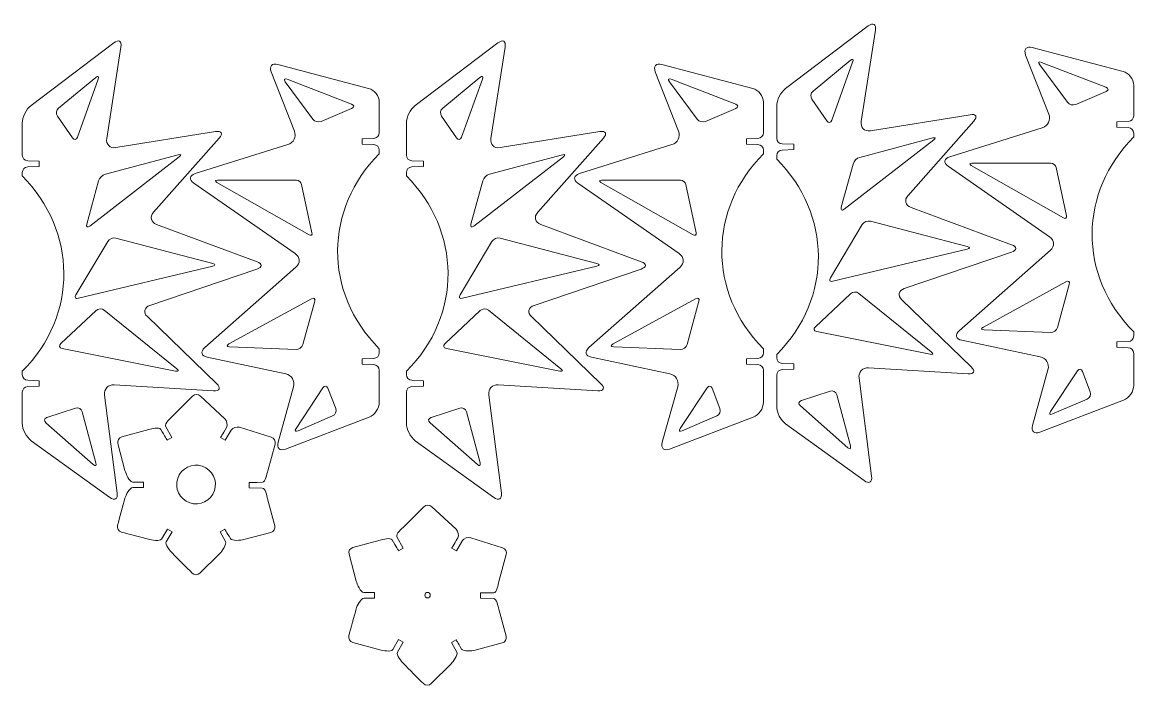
# Model space of a CAD drawing. Header units: inches. Extents: x -283 to 549, y -325 to 171.
import ezdxf

# ---------------------------------------------------------------- set-up
doc = ezdxf.new("R2010")
doc.units = ezdxf.units.IN
doc.header["$MEASUREMENT"] = 0
doc.layers.add('cut', color=7, linetype='Continuous')

# ---------------------------------------------------------------- blocks, each defined once
blk = doc.blocks.new('block 2')
at = {"layer": 'cut', "lineweight": 0}
blk.add_open_spline([(-200.19, -177.05), (-200.19, -177.05), (-192.25, -177.02), (-192.25, -177.02), (-192.25, -177.02), (-192.24, -173.02), (-192.24, -173.02), (-192.24, -173.02), (-200.46, -172.94), (-200.46, -172.94), (-202.73, -172.88), (-205.43, -166.59), (-206.01, -164.39), (-206.01, -164.39), (-211.37, -144.15), (-211.37, -144.15), (-211.95, -141.95), (-210.64, -139.7), (-208.44, -139.12), (-208.44, -139.12), (-188.21, -133.76), (-188.21, -133.76), (-186.01, -133.18), (-180.39, -131.59), (-179.22, -133.54), (-176.24, -138.51), (-174.34, -141.64), (-174.34, -141.64), (-174.34, -141.64), (-170.87, -139.65), (-170.87, -139.65), (-170.87, -139.65), (-175.6, -131.12), (-175.6, -131.12), (-176.69, -129.13), (-171.84, -125.05), (-170.23, -123.45), (-170.23, -123.45), (-155.38, -108.69), (-155.38, -108.69), (-153.77, -107.09), (-151.16, -107.09), (-149.56, -108.71), (-149.56, -108.71), (-131.36, -125.55), (-131.36, -125.55), (-129.76, -127.16), (-128.95, -130.13), (-130.09, -132.09), (-133.18, -137.4), (-134.5, -139.67), (-134.5, -139.67), (-134.5, -139.67), (-131.04, -141.68), (-131.04, -141.68), (-131.04, -141.68), (-126.63, -134.1), (-126.63, -134.1), (-125.45, -132.16), (-122.51, -131.38), (-120.32, -131.97), (-120.32, -131.97), (-96.68, -139.45), (-96.68, -139.45), (-94.48, -140.04), (-93.19, -142.3), (-93.78, -144.5), (-93.78, -144.5), (-99.26, -164.7), (-99.26, -164.7), (-99.85, -166.9), (-100.91, -173.11), (-103.19, -173.15), (-108.98, -173.25), (-113.05, -173.26), (-113.05, -173.26), (-113.05, -173.26), (-113.06, -177.26), (-113.06, -177.26), (-113.06, -177.26), (-103.3, -177.44), (-103.3, -177.44), (-101.03, -177.49), (-99.9, -183.23), (-99.32, -185.43), (-99.32, -185.43), (-93.96, -205.66), (-93.96, -205.66), (-93.38, -207.86), (-94.69, -210.12), (-96.89, -210.7), (-96.89, -210.7), (-117.13, -216.06), (-117.13, -216.06), (-119.32, -216.64), (-125.98, -217.27), (-127.15, -215.32), (-130.14, -210.36), (-131.31, -208.29), (-131.31, -208.29), (-131.31, -208.29), (-134.77, -210.29), (-134.77, -210.29), (-134.77, -210.29), (-130.72, -217.52), (-130.72, -217.52), (-129.62, -219.52), (-133.49, -224.76), (-135.11, -226.37), (-135.11, -226.37), (-149.95, -241.12), (-149.95, -241.12), (-151.56, -242.73), (-154.17, -242.72), (-155.77, -241.11), (-159.69, -237.17), (-166.62, -230.2), (-170.53, -226.26), (-172.14, -224.65), (-176.29, -219.62), (-175.19, -217.63), (-175.19, -217.63), (-170.83, -210.14), (-170.83, -210.14), (-170.83, -210.14), (-174.29, -208.13), (-174.29, -208.13), (-174.29, -208.13), (-178.64, -215.61), (-178.64, -215.61), (-179.83, -217.56), (-186.25, -216.44), (-188.45, -215.85), (-188.45, -215.85), (-208.65, -210.37), (-208.65, -210.37), (-210.85, -209.77), (-212.15, -207.51), (-211.55, -205.32), (-210.1, -199.96), (-207.53, -190.47), (-206.07, -185.11), (-205.48, -182.92), (-202.47, -177.09), (-200.19, -177.05)], degree=3, knots=[0, 0, 0, 0, 1, 1, 1, 2, 2, 2, 3, 3, 3, 4, 4, 4, 5, 5, 5, 6, 6, 6, 7, 7, 7, 8, 8, 8, 9, 9, 9, 10, 10, 10, 11, 11, 11, 12, 12, 12, 13, 13, 13, 14, 14, 14, 15, 15, 15, 16, 16, 16, 17, 17, 17, 18, 18, 18, 19, 19, 19, 20, 20, 20, 21, 21, 21, 22, 22, 22, 23, 23, 23, 24, 24, 24, 25, 25, 25, 26, 26, 26, 27, 27, 27, 28, 28, 28, 29, 29, 29, 30, 30, 30, 31, 31, 31, 32, 32, 32, 33, 33, 33, 34, 34, 34, 35, 35, 35, 36, 36, 36, 37, 37, 37, 38, 38, 38, 39, 39, 39, 40, 40, 40, 41, 41, 41, 42, 42, 42, 43, 43, 43, 44, 44, 44, 45, 45, 45, 46, 46, 46, 47, 47, 47, 48, 48, 48, 48], dxfattribs=at)
blk = doc.blocks.new('block 4')
at = {"layer": 'cut', "lineweight": 0}
for points in [[(-227.85, 129.87), (-227.85, 129.87), (-255.71, 106.9), (-255.71, 106.9), (-257.46, 105.45), (-257.83, 102.76), (-256.53, 100.89), (-256.53, 100.89), (-245.33, 84.74), (-245.33, 84.74), (-244.03, 82.87), (-242.36, 83.09), (-241.59, 85.23), (-241.59, 85.23), (-226.06, 128.61), (-226.06, 128.61), (-225.29, 130.75), (-226.09, 131.32), (-227.85, 129.87)], [(-232.38, 18.65), (-232.38, 18.65), (-165.43, 70.47), (-165.43, 70.47), (-163.64, 71.86), (-163.96, 72.51), (-166.16, 71.93), (-166.16, 71.93), (-220.69, 57.41), (-220.69, 57.41), (-222.89, 56.82), (-225.15, 54.57), (-225.75, 52.37), (-225.75, 52.37), (-234.55, 20.1), (-234.55, 20.1), (-235.15, 17.9), (-234.18, 17.25), (-232.38, 18.65)], [(-240.83, -35.38), (-240.83, -35.38), (-140.39, -11.34), (-140.39, -11.34), (-138.18, -10.8), (-138.17, -9.91), (-140.37, -9.34), (-140.37, -9.34), (-212.76, 9.6), (-212.76, 9.6), (-214.96, 10.17), (-217.69, 9.06), (-218.86, 7.11), (-218.86, 7.11), (-242.72, -32.8), (-242.72, -32.8), (-243.89, -34.75), (-243.04, -35.91), (-240.83, -35.38)], [(-252.91, -72.99), (-252.91, -72.99), (-168.11, -89.97), (-168.11, -89.97), (-165.87, -90.42), (-165.5, -89.62), (-167.27, -88.19), (-167.27, -88.19), (-221.46, -44.4), (-221.46, -44.4), (-223.23, -42.97), (-226.01, -43.07), (-227.67, -44.63), (-227.67, -44.63), (-253.94, -69.36), (-253.94, -69.36), (-255.6, -70.92), (-255.14, -72.54), (-252.91, -72.99)], [(-265.18, -128.67), (-265.18, -128.67), (-229.77, -159.9), (-229.77, -159.9), (-228.06, -161.4), (-227.16, -160.84), (-227.74, -158.64), (-227.74, -158.64), (-237.96, -120.32), (-237.96, -120.32), (-238.55, -118.12), (-240.78, -116.91), (-242.94, -117.62), (-242.94, -117.62), (-264.35, -124.66), (-264.35, -124.66), (-266.52, -125.37), (-266.88, -127.16), (-265.18, -128.67)]]:
    blk.add_open_spline(points, degree=3, knots=[0, 0, 0, 0, 1, 1, 1, 2, 2, 2, 3, 3, 3, 4, 4, 4, 5, 5, 5, 6, 6, 6, 6], dxfattribs=at)
blk = doc.blocks.new('block 3')
at = {"layer": 'cut', "lineweight": 0}
blk.add_lwpolyline([(-282.86, -92.62), (-282.86, -92.62)], dxfattribs=at)
blk.add_open_spline([(-282.86, -92.62), (-282.86, -92.62), (-282.86, -90.09), (-282.86, -90.09), (-282.86, -90.09), (-282.86, -90.09), (-282.86, -90.09), (-240.61, -47.84), (-242.06, 15.33), (-282.86, 56.13), (-282.86, 56.13), (-282.86, 58.71), (-282.86, 58.71), (-282.86, 60.99), (-281.02, 62.87), (-278.74, 62.91), (-278.74, 62.91), (-270.15, 63.24), (-270.15, 63.24), (-270.15, 63.24), (-270.15, 67.22), (-270.15, 67.22), (-270.15, 67.22), (-278.74, 67.54), (-278.74, 67.54), (-281.02, 67.59), (-282.86, 69.47), (-282.86, 71.75), (-282.86, 71.75), (-282.86, 95.65), (-282.86, 95.65), (-282.86, 100.21), (-279.92, 106.12), (-276.3, 108.87), (-276.3, 108.87), (-214.35, 155.81), (-214.35, 155.81), (-210.72, 158.56), (-208.35, 157.14), (-209.04, 152.65), (-209.04, 152.65), (-219.64, 84.2), (-219.64, 84.2), (-220.33, 79.71), (-217.26, 76.65), (-212.77, 77.37), (-212.77, 77.37), (-138.18, 89.36), (-138.18, 89.36), (-133.68, 90.08), (-132.49, 87.91), (-135.5, 84.5), (-135.5, 84.5), (-184.64, 28.93), (-184.64, 28.93), (-187.66, 25.52), (-186.64, 21.48), (-182.38, 19.89), (-182.38, 19.89), (-107.25, -8.02), (-107.25, -8.02), (-102.99, -9.6), (-103.02, -12.08), (-107.33, -13.54), (-107.33, -13.54), (-187.39, -40.78), (-187.39, -40.78), (-191.7, -42.25), (-192.54, -46), (-189.27, -49.17), (-189.27, -49.17), (-137.42, -99.38), (-137.42, -99.38), (-134.15, -102.55), (-135.18, -104.89), (-139.72, -104.62), (-139.72, -104.62), (-214.09, -100.15), (-214.09, -100.15), (-218.63, -99.88), (-221.84, -103.31), (-221.26, -107.82), (-221.26, -107.82), (-211.83, -181.22), (-211.83, -181.22), (-211.25, -185.73), (-213.77, -187.23), (-217.45, -184.56), (-217.45, -184.56), (-276.19, -142.03), (-276.19, -142.03), (-279.88, -139.36), (-282.86, -133.51), (-282.86, -128.96), (-282.86, -128.96), (-282.86, -105.69), (-282.86, -105.69), (-282.86, -103.41), (-281.02, -101.53), (-278.74, -101.48), (-278.74, -101.48), (-270.15, -101.15), (-270.15, -101.15), (-270.15, -101.15), (-270.15, -97.15), (-270.15, -97.15), (-270.15, -97.15), (-278.74, -96.83), (-278.74, -96.83), (-281.02, -96.78), (-282.86, -94.9), (-282.86, -92.62)], degree=3, knots=[0, 0, 0, 0, 1, 1, 1, 2, 2, 2, 3, 3, 3, 4, 4, 4, 5, 5, 5, 6, 6, 6, 7, 7, 7, 8, 8, 8, 9, 9, 9, 10, 10, 10, 11, 11, 11, 12, 12, 12, 13, 13, 13, 14, 14, 14, 15, 15, 15, 16, 16, 16, 17, 17, 17, 18, 18, 18, 19, 19, 19, 20, 20, 20, 21, 21, 21, 22, 22, 22, 23, 23, 23, 24, 24, 24, 25, 25, 25, 26, 26, 26, 27, 27, 27, 28, 28, 28, 29, 29, 29, 30, 30, 30, 31, 31, 31, 32, 32, 32, 33, 33, 33, 34, 34, 34, 35, 35, 35, 36, 36, 36, 37, 37, 37, 37], dxfattribs=at)
at = {"layer": 'cut'}
blk.add_blockref('block 4', (0, 0), dxfattribs=at)
blk = doc.blocks.new('block 6')
at = {"layer": 'cut', "lineweight": 0}
for points in [[(-36.55, 109.83), (-36.55, 109.83), (-84.7, 128.52), (-84.7, 128.52), (-86.82, 129.34), (-87.44, 128.53), (-86.09, 126.69), (-86.09, 126.69), (-65.45, 98.66), (-65.45, 98.66), (-64.1, 96.83), (-61.31, 96.07), (-59.21, 96.97), (-59.21, 96.97), (-36.49, 106.71), (-36.49, 106.71), (-34.4, 107.61), (-34.43, 109), (-36.55, 109.83)], [(-137.33, 51.37), (-137.33, 51.37), (-68.27, 12.13), (-68.27, 12.13), (-66.72, 11.25), (-65.76, 11.95), (-66.14, 13.69), (-66.14, 13.69), (-73.91, 49.81), (-73.91, 49.81), (-74.28, 51.55), (-76.03, 52.97), (-77.82, 52.97), (-77.82, 52.97), (-136.91, 52.97), (-136.91, 52.97), (-138.7, 52.97), (-138.88, 52.25), (-137.33, 51.37)], [(-66.61, -35.72), (-66.61, -35.72), (-128.25, -69.63), (-128.25, -69.63), (-130.24, -70.73), (-130.02, -71.69), (-127.75, -71.78), (-127.75, -71.78), (-78.08, -73.79), (-78.08, -73.79), (-75.81, -73.88), (-73.48, -72.18), (-72.88, -69.98), (-72.88, -69.98), (-64.09, -37.7), (-64.09, -37.7), (-63.49, -35.51), (-64.62, -34.62), (-66.61, -35.72)], [(-76.5, -134.63), (-76.5, -134.63), (-50.66, -123.51), (-50.66, -123.51), (-48.57, -122.61), (-47.53, -120.16), (-48.35, -118.04), (-48.35, -118.04), (-54.18, -102.81), (-54.18, -102.81), (-54.99, -100.68), (-56.67, -100.5), (-57.92, -102.4), (-57.92, -102.4), (-78.02, -132.83), (-78.02, -132.83), (-79.27, -134.73), (-78.59, -135.53), (-76.5, -134.63)]]:
    blk.add_open_spline(points, degree=3, knots=[0, 0, 0, 0, 1, 1, 1, 2, 2, 2, 3, 3, 3, 4, 4, 4, 5, 5, 5, 6, 6, 6, 6], dxfattribs=at)
blk = doc.blocks.new('block 5')
at = {"layer": 'cut', "lineweight": 0}
blk.add_open_spline([(-15.77, -73.14), (-15.77, -73.14), (-15.77, -76.25), (-15.77, -76.25), (-15.77, -78.52), (-17.62, -80.4), (-19.89, -80.45), (-19.89, -80.45), (-28.49, -80.78), (-28.49, -80.78), (-28.49, -80.78), (-28.49, -84.78), (-28.49, -84.78), (-28.49, -84.78), (-19.89, -85.11), (-19.89, -85.11), (-17.62, -85.15), (-15.77, -87.04), (-15.77, -89.31), (-15.77, -89.31), (-15.77, -113.26), (-15.77, -113.26), (-15.77, -117.81), (-19.22, -122.81), (-23.47, -124.43), (-23.47, -124.43), (-85.96, -148.25), (-85.96, -148.25), (-90.21, -149.87), (-92.67, -147.63), (-91.46, -143.24), (-91.46, -143.24), (-79.94, -101.61), (-79.94, -101.61), (-78.72, -97.22), (-81.35, -92.9), (-85.8, -91.96), (-85.8, -91.96), (-144.47, -79.54), (-144.47, -79.54), (-148.92, -78.59), (-149.76, -75.39), (-146.35, -72.38), (-146.35, -72.38), (-78.13, -12.16), (-78.13, -12.16), (-74.72, -9.15), (-74.98, -4.61), (-78.72, -2.01), (-78.72, -2.01), (-154.54, 50.71), (-154.54, 50.71), (-158.27, 53.31), (-157.78, 56.52), (-153.44, 57.88), (-153.44, 57.88), (-84.18, 79.58), (-84.18, 79.58), (-79.84, 80.95), (-77.67, 85.48), (-79.32, 89.72), (-79.32, 89.72), (-96.65, 134.02), (-96.65, 134.02), (-98.3, 138.25), (-96.08, 140.75), (-91.68, 139.59), (-91.68, 139.59), (-23.74, 121.69), (-23.74, 121.69), (-19.34, 120.53), (-15.77, 115.9), (-15.77, 111.35), (-15.77, 111.35), (-15.77, 88.5), (-15.77, 88.5), (-15.77, 86.22), (-17.62, 84.34), (-19.89, 84.29), (-19.89, 84.29), (-28.49, 83.97), (-28.49, 83.97), (-28.49, 83.97), (-28.49, 79.97), (-28.49, 79.97), (-28.49, 79.97), (-19.89, 79.64), (-19.89, 79.64), (-17.62, 79.59), (-15.77, 77.71), (-15.77, 75.44), (-15.77, 75.44), (-15.77, 72.65), (-15.77, 72.65), (-15.77, 72.65), (-15.79, 72.65), (-15.79, 72.65), (-56.6, 31.85), (-58.02, -30.88), (-15.77, -73.14), (-15.77, -73.14), (-15.77, -73.14), (-15.77, -73.14)], degree=3, knots=[0, 0, 0, 0, 1, 1, 1, 2, 2, 2, 3, 3, 3, 4, 4, 4, 5, 5, 5, 6, 6, 6, 7, 7, 7, 8, 8, 8, 9, 9, 9, 10, 10, 10, 11, 11, 11, 12, 12, 12, 13, 13, 13, 14, 14, 14, 15, 15, 15, 16, 16, 16, 17, 17, 17, 18, 18, 18, 19, 19, 19, 20, 20, 20, 21, 21, 21, 22, 22, 22, 23, 23, 23, 24, 24, 24, 25, 25, 25, 26, 26, 26, 27, 27, 27, 28, 28, 28, 29, 29, 29, 30, 30, 30, 31, 31, 31, 32, 32, 32, 33, 33, 33, 34, 34, 34, 34], dxfattribs=at)
at = {"layer": 'cut'}
blk.add_blockref('block 6', (0, 0), dxfattribs=at)
blk = doc.blocks.new('block 8')
at = {"layer": 'cut', "lineweight": 0}
for points in [[(59.51, 129.87), (59.51, 129.87), (31.65, 106.9), (31.65, 106.9), (29.89, 105.45), (29.52, 102.76), (30.82, 100.89), (30.82, 100.89), (42.02, 84.74), (42.02, 84.74), (43.32, 82.87), (44.99, 83.09), (45.76, 85.23), (45.76, 85.23), (61.3, 128.61), (61.3, 128.61), (62.06, 130.75), (61.26, 131.32), (59.51, 129.87)], [(54.98, 18.65), (54.98, 18.65), (121.92, 70.47), (121.92, 70.47), (123.72, 71.86), (123.39, 72.51), (121.19, 71.93), (121.19, 71.93), (66.66, 57.41), (66.66, 57.41), (64.47, 56.82), (62.2, 54.57), (61.6, 52.37), (61.6, 52.37), (52.8, 20.1), (52.8, 20.1), (52.2, 17.9), (53.18, 17.25), (54.98, 18.65)], [(46.52, -35.38), (46.52, -35.38), (146.96, -11.34), (146.96, -11.34), (149.17, -10.8), (149.18, -9.91), (146.98, -9.34), (146.98, -9.34), (74.59, 9.6), (74.59, 9.6), (72.39, 10.17), (69.66, 9.06), (68.49, 7.11), (68.49, 7.11), (44.63, -32.8), (44.63, -32.8), (43.46, -34.75), (44.31, -35.91), (46.52, -35.38)], [(34.45, -72.99), (34.45, -72.99), (119.25, -89.97), (119.25, -89.97), (121.48, -90.42), (121.85, -89.62), (120.08, -88.19), (120.08, -88.19), (65.89, -44.4), (65.89, -44.4), (64.12, -42.97), (61.34, -43.07), (59.68, -44.63), (59.68, -44.63), (33.41, -69.36), (33.41, -69.36), (31.75, -70.92), (32.22, -72.54), (34.45, -72.99)], [(22.17, -128.67), (22.17, -128.67), (57.58, -159.9), (57.58, -159.9), (59.29, -161.4), (60.2, -160.84), (59.61, -158.64), (59.61, -158.64), (49.39, -120.32), (49.39, -120.32), (48.8, -118.12), (46.58, -116.91), (44.41, -117.62), (44.41, -117.62), (23, -124.66), (23, -124.66), (20.84, -125.37), (20.47, -127.16), (22.17, -128.67)]]:
    blk.add_open_spline(points, degree=3, knots=[0, 0, 0, 0, 1, 1, 1, 2, 2, 2, 3, 3, 3, 4, 4, 4, 5, 5, 5, 6, 6, 6, 6], dxfattribs=at)
blk = doc.blocks.new('block 7')
at = {"layer": 'cut', "lineweight": 0}
blk.add_lwpolyline([(4.49, -92.62), (4.49, -92.62)], dxfattribs=at)
blk.add_open_spline([(4.49, -92.62), (4.49, -92.62), (4.49, -90.09), (4.49, -90.09), (4.49, -90.09), (4.49, -90.09), (4.49, -90.09), (46.74, -47.84), (45.3, 15.33), (4.49, 56.13), (4.49, 56.13), (4.49, 58.71), (4.49, 58.71), (4.49, 60.99), (6.33, 62.87), (8.61, 62.91), (8.61, 62.91), (17.21, 63.24), (17.21, 63.24), (17.21, 63.24), (17.2, 67.22), (17.2, 67.22), (17.2, 67.22), (8.61, 67.54), (8.61, 67.54), (6.33, 67.59), (4.49, 69.47), (4.49, 71.75), (4.49, 71.75), (4.49, 95.65), (4.49, 95.65), (4.49, 100.21), (7.43, 106.12), (11.05, 108.87), (11.05, 108.87), (73, 155.81), (73, 155.81), (76.63, 158.56), (79, 157.14), (78.31, 152.65), (78.31, 152.65), (67.71, 84.2), (67.71, 84.2), (67.02, 79.71), (70.09, 76.65), (74.59, 77.37), (74.59, 77.37), (149.17, 89.36), (149.17, 89.36), (153.67, 90.08), (154.86, 87.91), (151.85, 84.5), (151.85, 84.5), (102.71, 28.93), (102.71, 28.93), (99.69, 25.52), (100.71, 21.48), (104.98, 19.89), (104.98, 19.89), (180.1, -8.02), (180.1, -8.02), (184.36, -9.6), (184.33, -12.08), (180.02, -13.54), (180.02, -13.54), (99.96, -40.78), (99.96, -40.78), (95.65, -42.25), (94.81, -46), (98.08, -49.17), (98.08, -49.17), (149.93, -99.38), (149.93, -99.38), (153.2, -102.55), (152.17, -104.89), (147.63, -104.62), (147.63, -104.62), (73.26, -100.15), (73.26, -100.15), (68.72, -99.88), (65.51, -103.31), (66.09, -107.82), (66.09, -107.82), (75.52, -181.22), (75.52, -181.22), (76.1, -185.73), (73.58, -187.23), (69.9, -184.56), (69.9, -184.56), (11.16, -142.03), (11.16, -142.03), (7.48, -139.36), (4.49, -133.51), (4.49, -128.96), (4.49, -128.96), (4.49, -105.69), (4.49, -105.69), (4.49, -103.41), (6.33, -101.53), (8.61, -101.48), (8.61, -101.48), (17.21, -101.15), (17.21, -101.15), (17.21, -101.15), (17.2, -97.15), (17.2, -97.15), (17.2, -97.15), (8.61, -96.83), (8.61, -96.83), (6.33, -96.78), (4.49, -94.9), (4.49, -92.62)], degree=3, knots=[0, 0, 0, 0, 1, 1, 1, 2, 2, 2, 3, 3, 3, 4, 4, 4, 5, 5, 5, 6, 6, 6, 7, 7, 7, 8, 8, 8, 9, 9, 9, 10, 10, 10, 11, 11, 11, 12, 12, 12, 13, 13, 13, 14, 14, 14, 15, 15, 15, 16, 16, 16, 17, 17, 17, 18, 18, 18, 19, 19, 19, 20, 20, 20, 21, 21, 21, 22, 22, 22, 23, 23, 23, 24, 24, 24, 25, 25, 25, 26, 26, 26, 27, 27, 27, 28, 28, 28, 29, 29, 29, 30, 30, 30, 31, 31, 31, 32, 32, 32, 33, 33, 33, 34, 34, 34, 35, 35, 35, 36, 36, 36, 37, 37, 37, 37], dxfattribs=at)
at = {"layer": 'cut'}
blk.add_blockref('block 8', (0, 0), dxfattribs=at)
blk = doc.blocks.new('block 10')
at = {"layer": 'cut', "lineweight": 0}
for points in [[(250.81, 109.83), (250.81, 109.83), (202.65, 128.52), (202.65, 128.52), (200.53, 129.34), (199.91, 128.53), (201.26, 126.69), (201.26, 126.69), (221.91, 98.66), (221.91, 98.66), (223.26, 96.83), (226.04, 96.07), (228.14, 96.97), (228.14, 96.97), (250.86, 106.71), (250.86, 106.71), (252.95, 107.61), (252.92, 109), (250.81, 109.83)], [(150.02, 51.37), (150.02, 51.37), (219.08, 12.13), (219.08, 12.13), (220.64, 11.25), (221.59, 11.95), (221.21, 13.69), (221.21, 13.69), (213.44, 49.81), (213.44, 49.81), (213.07, 51.55), (211.32, 52.97), (209.53, 52.97), (209.53, 52.97), (150.44, 52.97), (150.44, 52.97), (148.66, 52.97), (148.47, 52.25), (150.02, 51.37)], [(220.74, -35.72), (220.74, -35.72), (159.1, -69.63), (159.1, -69.63), (157.11, -70.73), (157.33, -71.69), (159.61, -71.78), (159.61, -71.78), (209.27, -73.79), (209.27, -73.79), (211.54, -73.88), (213.87, -72.18), (214.47, -69.98), (214.47, -69.98), (223.27, -37.7), (223.27, -37.7), (223.87, -35.51), (222.73, -34.62), (220.74, -35.72)], [(210.85, -134.63), (210.85, -134.63), (236.69, -123.51), (236.69, -123.51), (238.78, -122.61), (239.82, -120.16), (239, -118.04), (239, -118.04), (233.17, -102.81), (233.17, -102.81), (232.36, -100.68), (230.68, -100.5), (229.43, -102.4), (229.43, -102.4), (209.33, -132.83), (209.33, -132.83), (208.08, -134.73), (208.76, -135.53), (210.85, -134.63)]]:
    blk.add_open_spline(points, degree=3, knots=[0, 0, 0, 0, 1, 1, 1, 2, 2, 2, 3, 3, 3, 4, 4, 4, 5, 5, 5, 6, 6, 6, 6], dxfattribs=at)
blk = doc.blocks.new('block 9')
at = {"layer": 'cut', "lineweight": 0}
blk.add_open_spline([(271.58, -73.14), (271.58, -73.14), (271.58, -76.25), (271.58, -76.25), (271.58, -78.52), (269.73, -80.4), (267.46, -80.45), (267.46, -80.45), (258.86, -80.78), (258.86, -80.78), (258.86, -80.78), (258.86, -84.78), (258.86, -84.78), (258.86, -84.78), (267.46, -85.11), (267.46, -85.11), (269.74, -85.15), (271.58, -87.04), (271.58, -89.31), (271.58, -89.31), (271.58, -113.26), (271.58, -113.26), (271.58, -117.81), (268.13, -122.81), (263.88, -124.43), (263.88, -124.43), (201.39, -148.25), (201.39, -148.25), (197.14, -149.87), (194.68, -147.63), (195.89, -143.24), (195.89, -143.24), (207.42, -101.61), (207.42, -101.61), (208.63, -97.22), (206.01, -92.9), (201.56, -91.96), (201.56, -91.96), (142.89, -79.54), (142.89, -79.54), (138.43, -78.59), (137.59, -75.39), (141, -72.38), (141, -72.38), (209.22, -12.16), (209.22, -12.16), (212.63, -9.15), (212.37, -4.61), (208.63, -2.01), (208.63, -2.01), (132.81, 50.71), (132.81, 50.71), (129.08, 53.31), (129.57, 56.52), (133.91, 57.88), (133.91, 57.88), (203.17, 79.58), (203.17, 79.58), (207.51, 80.95), (209.69, 85.48), (208.03, 89.72), (208.03, 89.72), (190.7, 134.02), (190.7, 134.02), (189.05, 138.25), (191.27, 140.75), (195.67, 139.59), (195.67, 139.59), (263.61, 121.69), (263.61, 121.69), (268.01, 120.53), (271.58, 115.9), (271.58, 111.35), (271.58, 111.35), (271.58, 88.5), (271.58, 88.5), (271.58, 86.22), (269.73, 84.34), (267.46, 84.29), (267.46, 84.29), (258.86, 83.97), (258.86, 83.97), (258.86, 83.97), (258.86, 79.97), (258.86, 79.97), (258.86, 79.97), (267.46, 79.64), (267.46, 79.64), (269.74, 79.59), (271.58, 77.71), (271.58, 75.44), (271.58, 75.44), (271.58, 72.65), (271.58, 72.65), (271.58, 72.65), (271.56, 72.65), (271.56, 72.65), (230.75, 31.85), (229.33, -30.88), (271.58, -73.14), (271.58, -73.14), (271.58, -73.14), (271.58, -73.14)], degree=3, knots=[0, 0, 0, 0, 1, 1, 1, 2, 2, 2, 3, 3, 3, 4, 4, 4, 5, 5, 5, 6, 6, 6, 7, 7, 7, 8, 8, 8, 9, 9, 9, 10, 10, 10, 11, 11, 11, 12, 12, 12, 13, 13, 13, 14, 14, 14, 15, 15, 15, 16, 16, 16, 17, 17, 17, 18, 18, 18, 19, 19, 19, 20, 20, 20, 21, 21, 21, 22, 22, 22, 23, 23, 23, 24, 24, 24, 25, 25, 25, 26, 26, 26, 27, 27, 27, 28, 28, 28, 29, 29, 29, 30, 30, 30, 31, 31, 31, 32, 32, 32, 33, 33, 33, 34, 34, 34, 34], dxfattribs=at)
at = {"layer": 'cut'}
blk.add_blockref('block 10', (0, 0), dxfattribs=at)
blk = doc.blocks.new('block 12')
at = {"layer": 'cut', "lineweight": 0}
for points in [[(336.51, 142.53), (336.51, 142.53), (308.65, 119.56), (308.65, 119.56), (306.9, 118.11), (306.53, 115.42), (307.82, 113.55), (307.82, 113.55), (319.03, 97.4), (319.03, 97.4), (320.33, 95.53), (322, 95.75), (322.76, 97.9), (322.76, 97.9), (338.3, 141.27), (338.3, 141.27), (339.07, 143.42), (338.27, 143.98), (336.51, 142.53)], [(331.98, 31.31), (331.98, 31.31), (398.92, 83.13), (398.92, 83.13), (400.72, 84.52), (400.4, 85.17), (398.2, 84.59), (398.2, 84.59), (343.67, 70.07), (343.67, 70.07), (341.47, 69.48), (339.2, 67.23), (338.61, 65.03), (338.61, 65.03), (329.81, 32.76), (329.81, 32.76), (329.21, 30.56), (330.18, 29.91), (331.98, 31.31)], [(323.53, -22.72), (323.53, -22.72), (423.96, 1.32), (423.96, 1.32), (426.18, 1.86), (426.19, 2.75), (423.99, 3.32), (423.99, 3.32), (351.6, 22.26), (351.6, 22.26), (349.4, 22.84), (346.67, 21.72), (345.5, 19.77), (345.5, 19.77), (321.63, -20.14), (321.63, -20.14), (320.47, -22.09), (321.32, -23.25), (323.53, -22.72)], [(311.45, -60.33), (311.45, -60.33), (396.25, -77.31), (396.25, -77.31), (398.48, -77.76), (398.86, -76.96), (397.09, -75.53), (397.09, -75.53), (342.89, -31.74), (342.89, -31.74), (341.12, -30.31), (338.34, -30.41), (336.69, -31.97), (336.69, -31.97), (310.41, -56.7), (310.41, -56.7), (308.76, -58.26), (309.22, -59.88), (311.45, -60.33)], [(299.18, -116.01), (299.18, -116.01), (334.59, -147.24), (334.59, -147.24), (336.29, -148.74), (337.2, -148.18), (336.62, -145.98), (336.62, -145.98), (326.39, -107.66), (326.39, -107.66), (325.81, -105.46), (323.58, -104.25), (321.42, -104.96), (321.42, -104.96), (300.01, -112), (300.01, -112), (297.84, -112.71), (297.47, -114.5), (299.18, -116.01)]]:
    blk.add_open_spline(points, degree=3, knots=[0, 0, 0, 0, 1, 1, 1, 2, 2, 2, 3, 3, 3, 4, 4, 4, 5, 5, 5, 6, 6, 6, 6], dxfattribs=at)
blk = doc.blocks.new('block 11')
at = {"layer": 'cut', "lineweight": 0}
blk.add_lwpolyline([(281.5, -79.96), (281.5, -79.96)], dxfattribs=at)
blk.add_open_spline([(281.5, -79.96), (281.5, -79.96), (281.5, -77.43), (281.5, -77.43), (281.5, -77.43), (281.5, -77.43), (281.5, -77.43), (323.74, -35.18), (322.3, 27.99), (281.49, 68.79), (281.49, 68.79), (281.5, 71.37), (281.5, 71.37), (281.5, 73.65), (283.34, 75.53), (285.61, 75.57), (285.61, 75.57), (294.21, 75.9), (294.21, 75.9), (294.21, 75.9), (294.21, 79.88), (294.21, 79.88), (294.21, 79.88), (285.61, 80.2), (285.61, 80.2), (283.34, 80.25), (281.5, 82.14), (281.49, 84.41), (281.49, 84.41), (281.5, 108.32), (281.5, 108.32), (281.49, 112.87), (284.43, 118.78), (288.06, 121.53), (288.06, 121.53), (350.01, 168.47), (350.01, 168.47), (353.63, 171.22), (356.01, 169.8), (355.31, 165.31), (355.31, 165.31), (344.72, 96.86), (344.72, 96.86), (344.02, 92.37), (347.1, 89.31), (351.59, 90.03), (351.59, 90.03), (426.18, 102.02), (426.18, 102.02), (430.67, 102.74), (431.87, 100.57), (428.86, 97.16), (428.86, 97.16), (379.72, 41.59), (379.72, 41.59), (376.7, 38.18), (377.71, 34.14), (381.98, 32.55), (381.98, 32.55), (457.1, 4.64), (457.1, 4.64), (461.37, 3.06), (461.33, 0.58), (457.03, -0.88), (457.03, -0.88), (376.96, -28.12), (376.96, -28.12), (372.66, -29.59), (371.81, -33.34), (375.08, -36.51), (375.08, -36.51), (426.94, -86.72), (426.94, -86.72), (430.21, -89.89), (429.18, -92.23), (424.64, -91.96), (424.64, -91.96), (350.27, -87.49), (350.27, -87.49), (345.73, -87.21), (342.51, -90.65), (343.09, -95.16), (343.09, -95.16), (352.52, -168.56), (352.52, -168.56), (353.11, -173.07), (350.59, -174.57), (346.9, -171.9), (346.9, -171.9), (288.17, -129.36), (288.17, -129.36), (284.48, -126.7), (281.5, -120.85), (281.49, -116.3), (281.49, -116.3), (281.49, -93.03), (281.49, -93.03), (281.49, -90.75), (283.34, -88.87), (285.61, -88.82), (285.61, -88.82), (294.21, -88.49), (294.21, -88.49), (294.21, -88.49), (294.21, -84.49), (294.21, -84.49), (294.21, -84.49), (285.61, -84.17), (285.61, -84.17), (283.34, -84.12), (281.5, -82.24), (281.5, -79.96)], degree=3, knots=[0, 0, 0, 0, 1, 1, 1, 2, 2, 2, 3, 3, 3, 4, 4, 4, 5, 5, 5, 6, 6, 6, 7, 7, 7, 8, 8, 8, 9, 9, 9, 10, 10, 10, 11, 11, 11, 12, 12, 12, 13, 13, 13, 14, 14, 14, 15, 15, 15, 16, 16, 16, 17, 17, 17, 18, 18, 18, 19, 19, 19, 20, 20, 20, 21, 21, 21, 22, 22, 22, 23, 23, 23, 24, 24, 24, 25, 25, 25, 26, 26, 26, 27, 27, 27, 28, 28, 28, 29, 29, 29, 30, 30, 30, 31, 31, 31, 32, 32, 32, 33, 33, 33, 34, 34, 34, 35, 35, 35, 36, 36, 36, 37, 37, 37, 37], dxfattribs=at)
at = {"layer": 'cut'}
blk.add_blockref('block 12', (0, 0), dxfattribs=at)
blk = doc.blocks.new('block 14')
at = {"layer": 'cut', "lineweight": 0}
for points in [[(527.81, 122.49), (527.81, 122.49), (479.66, 141.18), (479.66, 141.18), (477.54, 142), (476.91, 141.19), (478.26, 139.36), (478.26, 139.36), (498.91, 111.32), (498.91, 111.32), (500.26, 109.49), (503.05, 108.73), (505.14, 109.63), (505.14, 109.63), (527.87, 119.37), (527.87, 119.37), (529.96, 120.27), (529.93, 121.66), (527.81, 122.49)], [(427.02, 64.03), (427.02, 64.03), (496.09, 24.79), (496.09, 24.79), (497.64, 23.91), (498.6, 24.61), (498.22, 26.35), (498.22, 26.35), (490.45, 62.47), (490.45, 62.47), (490.07, 64.21), (488.32, 65.63), (486.54, 65.63), (486.54, 65.63), (427.44, 65.63), (427.44, 65.63), (425.66, 65.63), (425.47, 64.91), (427.02, 64.03)], [(497.75, -23.06), (497.75, -23.06), (436.11, -56.97), (436.11, -56.97), (434.11, -58.07), (434.34, -59.03), (436.61, -59.12), (436.61, -59.12), (486.27, -61.13), (486.27, -61.13), (488.55, -61.22), (490.88, -59.52), (491.47, -57.32), (491.47, -57.32), (500.27, -25.04), (500.27, -25.04), (500.87, -22.85), (499.74, -21.96), (497.75, -23.06)], [(487.85, -121.97), (487.85, -121.97), (513.7, -110.85), (513.7, -110.85), (515.79, -109.95), (516.82, -107.5), (516.01, -105.38), (516.01, -105.38), (510.18, -90.15), (510.18, -90.15), (509.36, -88.02), (507.69, -87.84), (506.43, -89.74), (506.43, -89.74), (486.34, -120.17), (486.34, -120.17), (485.09, -122.07), (485.76, -122.87), (487.85, -121.97)]]:
    blk.add_open_spline(points, degree=3, knots=[0, 0, 0, 0, 1, 1, 1, 2, 2, 2, 3, 3, 3, 4, 4, 4, 5, 5, 5, 6, 6, 6, 6], dxfattribs=at)
blk = doc.blocks.new('block 13')
at = {"layer": 'cut', "lineweight": 0}
blk.add_open_spline([(548.58, -60.48), (548.58, -60.48), (548.58, -63.59), (548.58, -63.59), (548.58, -65.86), (546.74, -67.74), (544.47, -67.79), (544.47, -67.79), (535.87, -68.12), (535.87, -68.12), (535.87, -68.12), (535.87, -72.12), (535.87, -72.12), (535.87, -72.12), (544.47, -72.45), (544.47, -72.45), (546.74, -72.49), (548.58, -74.38), (548.58, -76.65), (548.58, -76.65), (548.58, -100.6), (548.58, -100.6), (548.58, -105.15), (545.14, -110.15), (540.88, -111.77), (540.88, -111.77), (478.4, -135.59), (478.4, -135.59), (474.15, -137.21), (471.69, -134.97), (472.9, -130.58), (472.9, -130.58), (484.42, -88.95), (484.42, -88.95), (485.64, -84.56), (483.01, -80.24), (478.56, -79.3), (478.56, -79.3), (419.89, -66.87), (419.89, -66.87), (415.44, -65.93), (414.6, -62.73), (418.01, -59.71), (418.01, -59.71), (486.23, 0.5), (486.23, 0.5), (489.64, 3.51), (489.37, 8.05), (485.64, 10.65), (485.64, 10.65), (409.82, 63.37), (409.82, 63.37), (406.08, 65.97), (406.57, 69.18), (410.92, 70.54), (410.92, 70.54), (480.17, 92.24), (480.17, 92.24), (484.52, 93.61), (486.69, 98.14), (485.03, 102.38), (485.03, 102.38), (467.71, 146.68), (467.71, 146.68), (466.05, 150.91), (468.28, 153.41), (472.68, 152.25), (472.68, 152.25), (540.62, 134.35), (540.62, 134.35), (545.02, 133.19), (548.58, 128.56), (548.58, 124.01), (548.58, 124.01), (548.58, 101.16), (548.58, 101.16), (548.58, 98.88), (546.74, 97), (544.47, 96.95), (544.47, 96.95), (535.87, 96.63), (535.87, 96.63), (535.87, 96.63), (535.87, 92.63), (535.87, 92.63), (535.87, 92.63), (544.47, 92.3), (544.47, 92.3), (546.74, 92.25), (548.58, 90.37), (548.58, 88.1), (548.58, 88.1), (548.58, 85.31), (548.58, 85.31), (548.58, 85.31), (548.56, 85.31), (548.56, 85.31), (507.75, 44.51), (506.33, -18.22), (548.58, -60.48), (548.58, -60.48), (548.58, -60.48), (548.58, -60.48)], degree=3, knots=[0, 0, 0, 0, 1, 1, 1, 2, 2, 2, 3, 3, 3, 4, 4, 4, 5, 5, 5, 6, 6, 6, 7, 7, 7, 8, 8, 8, 9, 9, 9, 10, 10, 10, 11, 11, 11, 12, 12, 12, 13, 13, 13, 14, 14, 14, 15, 15, 15, 16, 16, 16, 17, 17, 17, 18, 18, 18, 19, 19, 19, 20, 20, 20, 21, 21, 21, 22, 22, 22, 23, 23, 23, 24, 24, 24, 25, 25, 25, 26, 26, 26, 27, 27, 27, 28, 28, 28, 29, 29, 29, 30, 30, 30, 31, 31, 31, 32, 32, 32, 33, 33, 33, 34, 34, 34, 34], dxfattribs=at)
at = {"layer": 'cut'}
blk.add_blockref('block 14', (0, 0), dxfattribs=at)
blk = doc.blocks.new('block 15')
at = {"layer": 'cut', "lineweight": 0}
blk.add_open_spline([(-27.2, -259.8), (-27.2, -259.8), (-19.26, -259.77), (-19.26, -259.77), (-19.26, -259.77), (-19.24, -255.77), (-19.24, -255.77), (-19.24, -255.77), (-27.46, -255.69), (-27.46, -255.69), (-29.73, -255.63), (-32.43, -249.34), (-33.01, -247.14), (-33.01, -247.14), (-38.37, -226.9), (-38.37, -226.9), (-38.96, -224.71), (-37.64, -222.45), (-35.45, -221.87), (-35.45, -221.87), (-15.21, -216.51), (-15.21, -216.51), (-13.01, -215.93), (-7.4, -214.34), (-6.22, -216.29), (-3.24, -221.26), (-1.34, -224.39), (-1.34, -224.39), (-1.34, -224.39), (2.13, -222.4), (2.13, -222.4), (2.13, -222.4), (-2.6, -213.87), (-2.6, -213.87), (-3.69, -211.88), (1.16, -207.8), (2.77, -206.2), (2.77, -206.2), (17.62, -191.44), (17.62, -191.44), (19.23, -189.84), (21.84, -189.84), (23.44, -191.46), (23.44, -191.46), (41.64, -208.3), (41.64, -208.3), (43.24, -209.92), (44.05, -212.88), (42.91, -214.84), (39.82, -220.16), (38.5, -222.42), (38.5, -222.42), (38.5, -222.42), (41.96, -224.43), (41.96, -224.43), (41.96, -224.43), (46.37, -216.85), (46.37, -216.85), (47.55, -214.91), (50.49, -214.13), (52.68, -214.72), (52.68, -214.72), (76.32, -222.2), (76.32, -222.2), (78.52, -222.79), (79.81, -225.05), (79.22, -227.25), (79.22, -227.25), (73.74, -247.45), (73.74, -247.45), (73.15, -249.65), (72.09, -255.86), (69.81, -255.9), (64.02, -256), (59.95, -256.01), (59.95, -256.01), (59.95, -256.01), (59.94, -260.01), (59.94, -260.01), (59.94, -260.01), (69.7, -260.19), (69.7, -260.19), (71.97, -260.24), (73.1, -265.98), (73.68, -268.18), (73.68, -268.18), (79.04, -288.41), (79.04, -288.41), (79.62, -290.61), (78.31, -292.87), (76.11, -293.45), (76.11, -293.45), (55.87, -298.81), (55.87, -298.81), (53.67, -299.39), (47.02, -300.02), (45.84, -298.08), (42.86, -293.11), (41.69, -291.04), (41.69, -291.04), (41.69, -291.04), (38.23, -293.04), (38.23, -293.04), (38.23, -293.04), (42.28, -300.27), (42.28, -300.27), (43.37, -302.27), (39.51, -307.51), (37.89, -309.12), (37.89, -309.12), (23.05, -323.88), (23.05, -323.88), (21.44, -325.48), (18.83, -325.47), (17.22, -323.86), (13.31, -319.92), (6.38, -312.95), (2.46, -309.01), (0.86, -307.4), (-3.29, -302.37), (-2.19, -300.38), (-2.19, -300.38), (2.16, -292.89), (2.16, -292.89), (2.16, -292.89), (-1.29, -290.88), (-1.29, -290.88), (-1.29, -290.88), (-5.65, -298.37), (-5.65, -298.37), (-6.83, -300.31), (-13.26, -299.19), (-15.45, -298.6), (-15.45, -298.6), (-35.66, -293.12), (-35.66, -293.12), (-37.85, -292.52), (-39.15, -290.26), (-38.55, -288.07), (-37.1, -282.71), (-34.53, -273.22), (-33.08, -267.86), (-32.48, -265.67), (-29.47, -259.84), (-27.2, -259.8)], degree=3, knots=[0, 0, 0, 0, 1, 1, 1, 2, 2, 2, 3, 3, 3, 4, 4, 4, 5, 5, 5, 6, 6, 6, 7, 7, 7, 8, 8, 8, 9, 9, 9, 10, 10, 10, 11, 11, 11, 12, 12, 12, 13, 13, 13, 14, 14, 14, 15, 15, 15, 16, 16, 16, 17, 17, 17, 18, 18, 18, 19, 19, 19, 20, 20, 20, 21, 21, 21, 22, 22, 22, 23, 23, 23, 24, 24, 24, 25, 25, 25, 26, 26, 26, 27, 27, 27, 28, 28, 28, 29, 29, 29, 30, 30, 30, 31, 31, 31, 32, 32, 32, 33, 33, 33, 34, 34, 34, 35, 35, 35, 36, 36, 36, 37, 37, 37, 38, 38, 38, 39, 39, 39, 40, 40, 40, 41, 41, 41, 42, 42, 42, 43, 43, 43, 44, 44, 44, 45, 45, 45, 46, 46, 46, 47, 47, 47, 48, 48, 48, 48], dxfattribs=at)

msp = doc.modelspace()

# ---------------------------------------------------------------- linework, layer by layer
at = {"layer": 'cut', "lineweight": 0}
for points in [[(-160.12, -187.35), (-167.04, -183.33), (-169.39, -174.45), (-165.36, -167.53), (-161.34, -160.6), (-152.46, -158.25), (-145.54, -162.28), (-138.62, -166.3), (-136.27, -175.18), (-140.29, -182.1), (-144.32, -189.03), (-153.19, -191.38), (-160.12, -187.35)], [(22.39, -257.66), (22.39, -258.8), (21.47, -259.72), (20.33, -259.72), (19.2, -259.72), (18.27, -258.8), (18.27, -257.66), (18.27, -256.52), (19.2, -255.6), (20.33, -255.6), (21.47, -255.6), (22.39, -256.52), (22.39, -257.66)]]:
    msp.add_open_spline(points, degree=3, knots=[0, 0, 0, 0, 1, 1, 1, 2, 2, 2, 3, 3, 3, 4, 4, 4, 4], dxfattribs=at)

# ---------------------------------------------------------------- block references
at = {"layer": 'cut'}
for name in ['block 11', 'block 3', 'block 7', 'block 13', 'block 5', 'block 9', 'block 2', 'block 15']:
    msp.add_blockref(name, (0, 0), dxfattribs=at)

doc.saveas('drawing.dxf')
